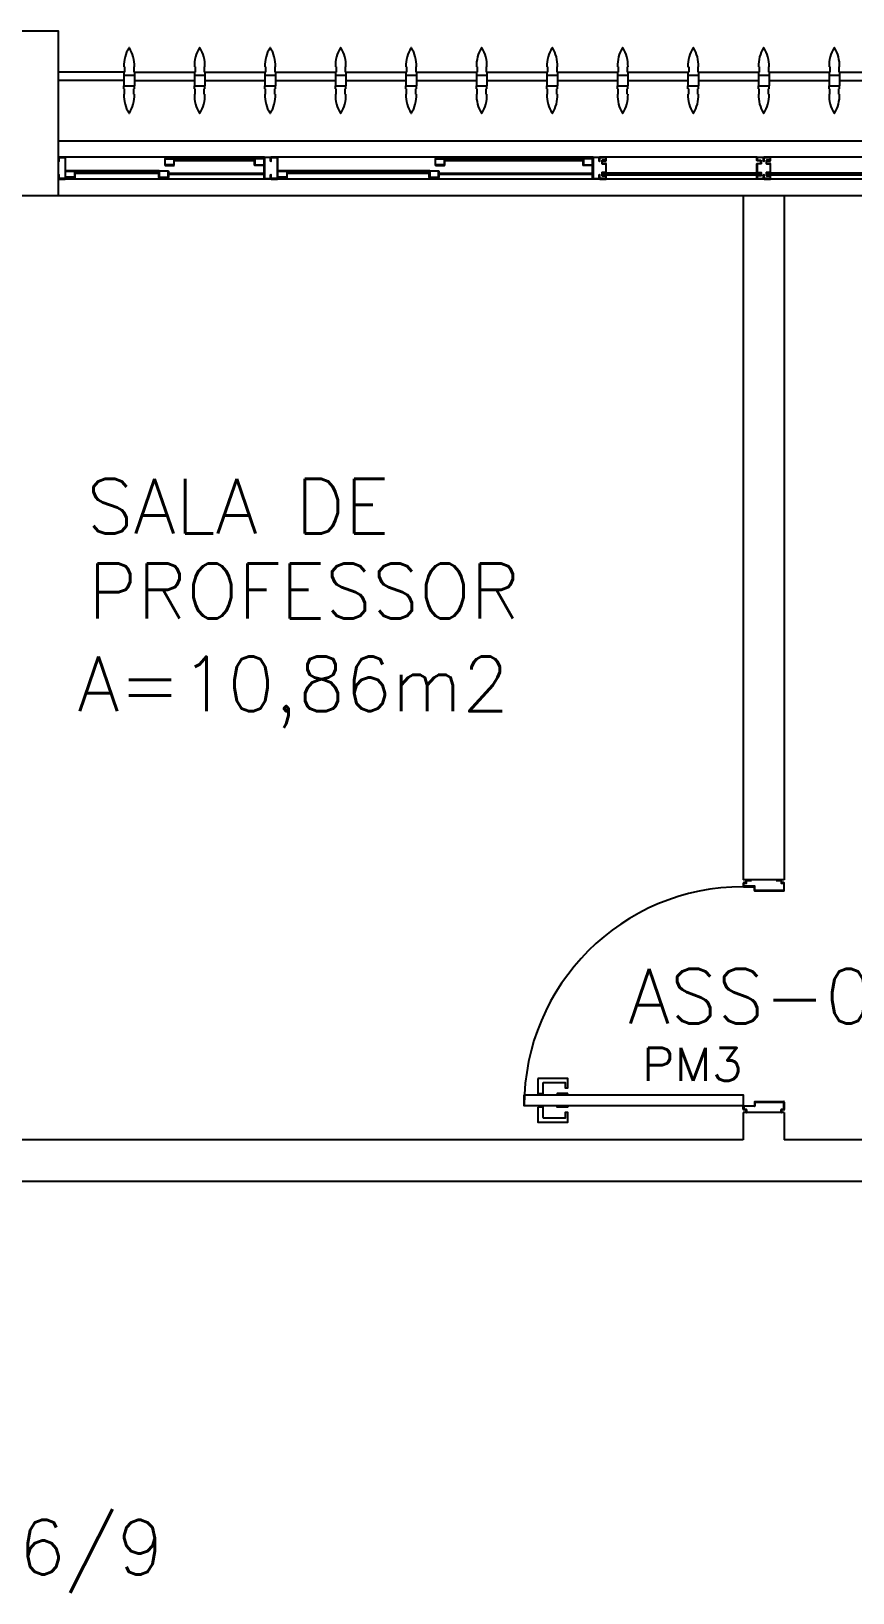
# Model space of a CAD drawing. Header units: millimetres. Extents: x 2046 to 2564, y 885 to 1120.
# Drawn here: x 2229.61 to 2232.61, y 932.6 to 938.3 of the extents above; entities that cross this region are included whole.
import ezdxf

# ---------------------------------------------------------------- set-up
doc = ezdxf.new("R2010")
doc.units = ezdxf.units.MM
doc.header["$LTSCALE"] = 10
for name, color, linetype in [('AR-ALV', 2, 'Continuous'), ('AR-BRISES', 2, 'Continuous'), ('AR-ESQ', 1, 'Continuous'), ('AR-ESTC', 3, 'Continuous'), ('AR-PEITORIL', 1, 'Continuous'), ('AR-PORTA', 1, 'Continuous'), ('BR-PAINEL', 1, 'Continuous'), ('BR-SUPORTE', 1, 'Continuous'), ('DT-ESQ-CHAPA DOBRADA-V', 2, 'Continuous'), ('DT-ESQ-MARCO-V', 1, 'Continuous'), ('DT-ESQ-PERFIL CADEIRA-C', 2, 'Continuous'), ('DT-ESQ-PERFIL CADEIRA-V', 1, 'Continuous'), ('DT-ESQ-PERFIL U-C', 2, 'Continuous'), ('DT-ESQ-PERFIL U-V', 1, 'Continuous'), ('DT-ESQ-VIDRO-C', 2, 'Continuous'), ('DT-TXTMOD', 1, 'Continuous'), ('ENDEREÇO', 2, 'Continuous'), ('maçaneta', 1, 'Continuous'), ('mov', 1, 'Continuous'), ('PM-PERFIL U-C', 2, 'Continuous'), ('PM-TXT', 2, 'Continuous'), ('pm1', 2, 'Continuous'), ('TEXTO', 2, 'Continuous'), ('Área', 2, 'Continuous')]:
    doc.layers.add(name, color=color, linetype=linetype)
doc.styles.add('S10', font='simplex.shx', dxfattribs={"height": 0.1})
doc.styles.add('S12', font='simplex.shx', dxfattribs={"width": 1.1, "height": 0.12})
doc.styles.add('UNB-100', font='simplex.shx', dxfattribs={"height": 0.2})
doc.styles.add('UNB1-100', font='simplex.shx', dxfattribs={"height": 0.2})

# ---------------------------------------------------------------- blocks, each defined once
blk = doc.blocks.new('BR-MODULO8')
at = {"layer": 'BR-PAINEL'}
for p, q in [((-4.9117, 0.27), (-4.9092, 0.27)), ((-4.9117, 0.25), (-4.9117, 0.24)), ((-4.9117, 0.25), (-4.9092, 0.25)), ((-4.9117, 0.24), (-4.8733, 0.24)), ((-4.9117, 0.24), (-4.9117, 0.2)), ((-4.9092, 0.27), (-4.9092, 0.25)), ((-4.8758, 0.27), (-4.8758, 0.25)), ((-4.8733, 0.27), (-4.8758, 0.27)), ((-4.8733, 0.25), (-4.8758, 0.25)), ((-4.8733, 0.25), (-4.8733, 0.24)), ((-4.8733, 0.24), (-4.8733, 0.2)), ((-4.6542, 0.27), (-4.6517, 0.27)), ((-4.6542, 0.25), (-4.6542, 0.24)), ((-4.6542, 0.25), (-4.6517, 0.25)), ((-4.6542, 0.24), (-4.6158, 0.24)), ((-4.6542, 0.24), (-4.6542, 0.2)), ((-4.6517, 0.27), (-4.6517, 0.25)), ((-4.6183, 0.27), (-4.6183, 0.25)), ((-4.6158, 0.27), (-4.6183, 0.27)), ((-4.6158, 0.25), (-4.6183, 0.25)), ((-4.6158, 0.25), (-4.6158, 0.24)), ((-4.6158, 0.24), (-4.6158, 0.2)), ((-4.3967, 0.27), (-4.3942, 0.27)), ((-4.3967, 0.25), (-4.3967, 0.24)), ((-4.3967, 0.25), (-4.3942, 0.25)), ((-4.3967, 0.24), (-4.3583, 0.24)), ((-4.3967, 0.24), (-4.3967, 0.2)), ((-4.3942, 0.27), (-4.3942, 0.25)), ((-4.3608, 0.27), (-4.3608, 0.25)), ((-4.3583, 0.27), (-4.3608, 0.27)), ((-4.3583, 0.25), (-4.3608, 0.25)), ((-4.3583, 0.25), (-4.3583, 0.24)), ((-4.3583, 0.24), (-4.3583, 0.2)), ((-4.1392, 0.27), (-4.1367, 0.27)), ((-4.1392, 0.25), (-4.1392, 0.24)), ((-4.1392, 0.25), (-4.1367, 0.25)), ((-4.1392, 0.24), (-4.1008, 0.24)), ((-4.1392, 0.24), (-4.1392, 0.2)), ((-4.1367, 0.27), (-4.1367, 0.25)), ((-4.1033, 0.27), (-4.1033, 0.25)), ((-4.1008, 0.27), (-4.1033, 0.27)), ((-4.1008, 0.25), (-4.1033, 0.25)), ((-4.1008, 0.25), (-4.1008, 0.24)), ((-4.1008, 0.24), (-4.1008, 0.2)), ((-3.8817, 0.27), (-3.8792, 0.27)), ((-3.8817, 0.25), (-3.8817, 0.24)), ((-3.8817, 0.25), (-3.8792, 0.25)), ((-3.8817, 0.24), (-3.8433, 0.24)), ((-3.8817, 0.24), (-3.8817, 0.2)), ((-3.8792, 0.27), (-3.8792, 0.25)), ((-3.8458, 0.27), (-3.8458, 0.25)), ((-3.8433, 0.27), (-3.8458, 0.27)), ((-3.8433, 0.25), (-3.8458, 0.25)), ((-3.8433, 0.25), (-3.8433, 0.24)), ((-3.8433, 0.24), (-3.8433, 0.2)), ((-3.6242, 0.27), (-3.6217, 0.27)), ((-3.6242, 0.25), (-3.6242, 0.24)), ((-3.6242, 0.25), (-3.6217, 0.25)), ((-3.6242, 0.24), (-3.5858, 0.24)), ((-3.6242, 0.24), (-3.6242, 0.2)), ((-3.6217, 0.27), (-3.6217, 0.25)), ((-3.5883, 0.27), (-3.5883, 0.25)), ((-3.5858, 0.27), (-3.5883, 0.27)), ((-3.5858, 0.25), (-3.5883, 0.25)), ((-3.5858, 0.25), (-3.5858, 0.24)), ((-3.5858, 0.24), (-3.5858, 0.2)), ((-3.3667, 0.27), (-3.3642, 0.27)), ((-3.3667, 0.25), (-3.3667, 0.24)), ((-3.3667, 0.25), (-3.3642, 0.25)), ((-3.3667, 0.24), (-3.3283, 0.24)), ((-3.3667, 0.24), (-3.3667, 0.2)), ((-3.3642, 0.27), (-3.3642, 0.25)), ((-3.3308, 0.27), (-3.3308, 0.25)), ((-3.3283, 0.27), (-3.3308, 0.27)), ((-3.3283, 0.25), (-3.3308, 0.25)), ((-3.3283, 0.25), (-3.3283, 0.24)), ((-3.3283, 0.24), (-3.3283, 0.2)), ((-3.1092, 0.27), (-3.1067, 0.27)), ((-3.1092, 0.25), (-3.1092, 0.24)), ((-3.1092, 0.25), (-3.1067, 0.25)), ((-3.1092, 0.24), (-3.0708, 0.24)), ((-3.1092, 0.24), (-3.1092, 0.2)), ((-3.1067, 0.27), (-3.1067, 0.25)), ((-3.0733, 0.27), (-3.0733, 0.25)), ((-3.0708, 0.27), (-3.0733, 0.27)), ((-3.0708, 0.25), (-3.0733, 0.25)), ((-3.0708, 0.25), (-3.0708, 0.24)), ((-3.0708, 0.24), (-3.0708, 0.2)), ((-2.8517, 0.27), (-2.8492, 0.27)), ((-2.8517, 0.25), (-2.8517, 0.24)), ((-2.8517, 0.25), (-2.8492, 0.25)), ((-2.8517, 0.24), (-2.8133, 0.24)), ((-2.8517, 0.24), (-2.8517, 0.2)), ((-2.8492, 0.27), (-2.8492, 0.25)), ((-2.8158, 0.27), (-2.8158, 0.25)), ((-2.8133, 0.27), (-2.8158, 0.27)), ((-2.8133, 0.25), (-2.8158, 0.25)), ((-2.8133, 0.25), (-2.8133, 0.24)), ((-2.8133, 0.24), (-2.8133, 0.2)), ((-2.5942, 0.27), (-2.5917, 0.27)), ((-2.5942, 0.25), (-2.5942, 0.24)), ((-2.5942, 0.25), (-2.5917, 0.25)), ((-2.5942, 0.24), (-2.5558, 0.24)), ((-2.5942, 0.24), (-2.5942, 0.2)), ((-2.5917, 0.27), (-2.5917, 0.25)), ((-2.5583, 0.27), (-2.5583, 0.25)), ((-2.5558, 0.27), (-2.5583, 0.27)), ((-2.5558, 0.25), (-2.5583, 0.25)), ((-2.5558, 0.25), (-2.5558, 0.24)), ((-2.5558, 0.24), (-2.5558, 0.2)), ((-2.3367, 0.27), (-2.3342, 0.27)), ((-2.3367, 0.25), (-2.3367, 0.24)), ((-2.3367, 0.25), (-2.3342, 0.25)), ((-2.3367, 0.24), (-2.2983, 0.24)), ((-2.3367, 0.24), (-2.3367, 0.2)), ((-2.3342, 0.27), (-2.3342, 0.25)), ((-2.3008, 0.27), (-2.3008, 0.25)), ((-2.2983, 0.27), (-2.3008, 0.27)), ((-2.2983, 0.25), (-2.3008, 0.25)), ((-2.2983, 0.25), (-2.2983, 0.24)), ((-2.2983, 0.24), (-2.2983, 0.2)), ((-4.9117, 0.2), (-4.8733, 0.2)), ((-4.9117, 0.19), (-4.9117, 0.2)), ((-4.9117, 0.19), (-4.9092, 0.19)), ((-4.9092, 0.17), (-4.9092, 0.19)), ((-4.8733, 0.19), (-4.8758, 0.19)), ((-4.8758, 0.17), (-4.8758, 0.19)), ((-4.8733, 0.19), (-4.8733, 0.2)), ((-4.6542, 0.2), (-4.6158, 0.2)), ((-4.6542, 0.19), (-4.6542, 0.2)), ((-4.6542, 0.19), (-4.6517, 0.19)), ((-4.6517, 0.17), (-4.6517, 0.19)), ((-4.6158, 0.19), (-4.6183, 0.19)), ((-4.6183, 0.17), (-4.6183, 0.19)), ((-4.6158, 0.19), (-4.6158, 0.2)), ((-4.3967, 0.2), (-4.3583, 0.2)), ((-4.3967, 0.19), (-4.3967, 0.2)), ((-4.3967, 0.19), (-4.3942, 0.19)), ((-4.3942, 0.17), (-4.3942, 0.19)), ((-4.3583, 0.19), (-4.3608, 0.19)), ((-4.3608, 0.17), (-4.3608, 0.19)), ((-4.3583, 0.19), (-4.3583, 0.2)), ((-4.1392, 0.2), (-4.1008, 0.2)), ((-4.1392, 0.19), (-4.1392, 0.2)), ((-4.1392, 0.19), (-4.1367, 0.19)), ((-4.1367, 0.17), (-4.1367, 0.19)), ((-4.1008, 0.19), (-4.1033, 0.19)), ((-4.1033, 0.17), (-4.1033, 0.19)), ((-4.1008, 0.19), (-4.1008, 0.2)), ((-3.8817, 0.2), (-3.8433, 0.2)), ((-3.8817, 0.19), (-3.8817, 0.2)), ((-3.8817, 0.19), (-3.8792, 0.19)), ((-3.8792, 0.17), (-3.8792, 0.19)), ((-3.8433, 0.19), (-3.8458, 0.19)), ((-3.8458, 0.17), (-3.8458, 0.19)), ((-3.8433, 0.19), (-3.8433, 0.2)), ((-3.6242, 0.2), (-3.5858, 0.2)), ((-3.6242, 0.19), (-3.6242, 0.2)), ((-3.6242, 0.19), (-3.6217, 0.19)), ((-3.6217, 0.17), (-3.6217, 0.19)), ((-3.5858, 0.19), (-3.5883, 0.19)), ((-3.5883, 0.17), (-3.5883, 0.19)), ((-3.5858, 0.19), (-3.5858, 0.2)), ((-3.3667, 0.2), (-3.3283, 0.2)), ((-3.3667, 0.19), (-3.3667, 0.2)), ((-3.3667, 0.19), (-3.3642, 0.19)), ((-3.3642, 0.17), (-3.3642, 0.19)), ((-3.3283, 0.19), (-3.3308, 0.19)), ((-3.3308, 0.17), (-3.3308, 0.19)), ((-3.3283, 0.19), (-3.3283, 0.2)), ((-3.1092, 0.2), (-3.0708, 0.2)), ((-3.1092, 0.19), (-3.1092, 0.2)), ((-3.1092, 0.19), (-3.1067, 0.19)), ((-3.1067, 0.17), (-3.1067, 0.19)), ((-3.0708, 0.19), (-3.0733, 0.19)), ((-3.0733, 0.17), (-3.0733, 0.19)), ((-3.0708, 0.19), (-3.0708, 0.2)), ((-2.8517, 0.2), (-2.8133, 0.2)), ((-2.8517, 0.19), (-2.8517, 0.2)), ((-2.8517, 0.19), (-2.8492, 0.19)), ((-2.8492, 0.17), (-2.8492, 0.19)), ((-2.8133, 0.19), (-2.8158, 0.19)), ((-2.8158, 0.17), (-2.8158, 0.19)), ((-2.8133, 0.19), (-2.8133, 0.2)), ((-2.5942, 0.2), (-2.5558, 0.2)), ((-2.5942, 0.19), (-2.5942, 0.2)), ((-2.5942, 0.19), (-2.5917, 0.19)), ((-2.5917, 0.17), (-2.5917, 0.19)), ((-2.5558, 0.19), (-2.5583, 0.19)), ((-2.5583, 0.17), (-2.5583, 0.19)), ((-2.5558, 0.19), (-2.5558, 0.2)), ((-2.3367, 0.2), (-2.2983, 0.2)), ((-2.3367, 0.19), (-2.3367, 0.2)), ((-2.3367, 0.19), (-2.3342, 0.19)), ((-2.3342, 0.17), (-2.3342, 0.19)), ((-2.2983, 0.19), (-2.3008, 0.19)), ((-2.3008, 0.17), (-2.3008, 0.19)), ((-2.2983, 0.19), (-2.2983, 0.2)), ((-4.9117, 0.17), (-4.9092, 0.17)), ((-4.8733, 0.17), (-4.8758, 0.17)), ((-4.6542, 0.17), (-4.6517, 0.17)), ((-4.6158, 0.17), (-4.6183, 0.17)), ((-4.3967, 0.17), (-4.3942, 0.17)), ((-4.3583, 0.17), (-4.3608, 0.17)), ((-4.1392, 0.17), (-4.1367, 0.17)), ((-4.1008, 0.17), (-4.1033, 0.17)), ((-3.8817, 0.17), (-3.8792, 0.17)), ((-3.8433, 0.17), (-3.8458, 0.17)), ((-3.6242, 0.17), (-3.6217, 0.17)), ((-3.5858, 0.17), (-3.5883, 0.17)), ((-3.3667, 0.17), (-3.3642, 0.17)), ((-3.3283, 0.17), (-3.3308, 0.17)), ((-3.1092, 0.17), (-3.1067, 0.17)), ((-3.0708, 0.17), (-3.0733, 0.17)), ((-2.8517, 0.17), (-2.8492, 0.17)), ((-2.8133, 0.17), (-2.8158, 0.17)), ((-2.5942, 0.17), (-2.5917, 0.17)), ((-2.5558, 0.17), (-2.5583, 0.17)), ((-2.3367, 0.17), (-2.3342, 0.17)), ((-2.2983, 0.17), (-2.3008, 0.17))]:
    blk.add_line(p, q, dxfattribs=at)
for centre, radius, start, end in [((-4.7867, 0.2739), 0.1251, 148.4721, 181.772), ((-4.8925, 0.3387), 0.001, 37.1012, 142.8988), ((-4.9983, 0.2739), 0.1251, 358.228, 31.5279), ((-4.5292, 0.2739), 0.1251, 148.4721, 181.772), ((-4.635, 0.3387), 0.001, 37.1012, 142.8988), ((-4.7408, 0.2739), 0.1251, 358.228, 31.5279), ((-4.2717, 0.2739), 0.1251, 148.4721, 181.772), ((-4.3775, 0.3387), 0.001, 37.1012, 142.8988), ((-4.4833, 0.2739), 0.1251, 358.228, 31.5279), ((-4.0142, 0.2739), 0.1251, 148.4721, 181.772), ((-4.12, 0.3387), 0.001, 37.1012, 142.8988), ((-4.2258, 0.2739), 0.1251, 358.228, 31.5279), ((-3.7567, 0.2739), 0.1251, 148.4721, 181.772), ((-3.8625, 0.3387), 0.001, 37.1012, 142.8988), ((-3.9683, 0.2739), 0.1251, 358.228, 31.5279), ((-3.4992, 0.2739), 0.1251, 148.4721, 181.772), ((-3.605, 0.3387), 0.001, 37.1012, 142.8988), ((-3.7108, 0.2739), 0.1251, 358.228, 31.5279), ((-3.2417, 0.2739), 0.1251, 148.4721, 181.772), ((-3.3475, 0.3387), 0.001, 37.1012, 142.8988), ((-3.4533, 0.2739), 0.1251, 358.228, 31.5279), ((-2.9842, 0.2739), 0.1251, 148.4721, 181.772), ((-3.09, 0.3387), 0.001, 37.1012, 142.8988), ((-3.1958, 0.2739), 0.1251, 358.228, 31.5279), ((-2.7267, 0.2739), 0.1251, 148.4721, 181.772), ((-2.8325, 0.3387), 0.001, 37.1012, 142.8988), ((-2.9383, 0.2739), 0.1251, 358.228, 31.5279), ((-2.4692, 0.2739), 0.1251, 148.4721, 181.772), ((-2.575, 0.3387), 0.001, 37.1012, 142.8988), ((-2.6808, 0.2739), 0.1251, 358.228, 31.5279), ((-2.2117, 0.2739), 0.1251, 148.4721, 181.772), ((-2.3175, 0.3387), 0.001, 37.1012, 142.8988), ((-2.4233, 0.2739), 0.1251, 358.228, 31.5279), ((-4.7867, 0.1661), 0.1251, 178.228, 211.5279), ((-4.9983, 0.1661), 0.1251, 328.4721, 1.772), ((-4.5292, 0.1661), 0.1251, 178.228, 211.5279), ((-4.7408, 0.1661), 0.1251, 328.4721, 1.772), ((-4.2717, 0.1661), 0.1251, 178.228, 211.5279), ((-4.4833, 0.1661), 0.1251, 328.4721, 1.772), ((-4.0142, 0.1661), 0.1251, 178.228, 211.5279), ((-4.2258, 0.1661), 0.1251, 328.4721, 1.772), ((-3.7567, 0.1661), 0.1251, 178.228, 211.5279), ((-3.9683, 0.1661), 0.1251, 328.4721, 1.772), ((-3.4992, 0.1661), 0.1251, 178.228, 211.5279), ((-3.7108, 0.1661), 0.1251, 328.4721, 1.772), ((-3.2417, 0.1661), 0.1251, 178.228, 211.5279), ((-3.4533, 0.1661), 0.1251, 328.4721, 1.772), ((-2.9842, 0.1661), 0.1251, 178.228, 211.5279), ((-3.1958, 0.1661), 0.1251, 328.4721, 1.772), ((-2.7267, 0.1661), 0.1251, 178.228, 211.5279), ((-2.9383, 0.1661), 0.1251, 328.4721, 1.772), ((-2.4692, 0.1661), 0.1251, 178.228, 211.5279), ((-2.6808, 0.1661), 0.1251, 328.4721, 1.772), ((-2.2117, 0.1661), 0.1251, 178.228, 211.5279), ((-2.4233, 0.1661), 0.1251, 328.4721, 1.772), ((-4.8925, 0.1013), 0.001, 217.1012, 322.8988), ((-4.635, 0.1013), 0.001, 217.1012, 322.8988), ((-4.3775, 0.1013), 0.001, 217.1012, 322.8988), ((-4.12, 0.1013), 0.001, 217.1012, 322.8988), ((-3.8625, 0.1013), 0.001, 217.1012, 322.8988), ((-3.605, 0.1013), 0.001, 217.1012, 322.8988), ((-3.3475, 0.1013), 0.001, 217.1012, 322.8988), ((-3.09, 0.1013), 0.001, 217.1012, 322.8988), ((-2.8325, 0.1013), 0.001, 217.1012, 322.8988), ((-2.575, 0.1013), 0.001, 217.1012, 322.8988), ((-2.3175, 0.1013), 0.001, 217.1012, 322.8988)]:
    blk.add_arc(centre, radius, start, end, dxfattribs=at)
at = {"layer": 'BR-SUPORTE'}
for p, q in [((-4.9117, 0.25), (-5.15, 0.25)), ((-4.8733, 0.25), (-4.6517, 0.25)), ((-4.6158, 0.25), (-4.3942, 0.25)), ((-4.3583, 0.25), (-4.1367, 0.25)), ((-4.1008, 0.25), (-3.8792, 0.25)), ((-3.8433, 0.25), (-3.6217, 0.25)), ((-3.5858, 0.25), (-3.3642, 0.25)), ((-3.3283, 0.25), (-3.1067, 0.25)), ((-3.0708, 0.25), (-2.8492, 0.25)), ((-2.8133, 0.25), (-2.5917, 0.25)), ((-2.5558, 0.25), (-2.3342, 0.25)), ((-2.2983, 0.25), (-2.0767, 0.25)), ((-4.9117, 0.22), (-5.15, 0.22)), ((-4.8733, 0.22), (-4.6542, 0.22)), ((-4.6158, 0.22), (-4.3967, 0.22)), ((-4.3583, 0.22), (-4.1392, 0.22)), ((-4.1008, 0.22), (-3.8817, 0.22)), ((-3.8433, 0.22), (-3.6242, 0.22)), ((-3.5858, 0.22), (-3.3667, 0.22)), ((-3.3283, 0.22), (-3.1092, 0.22)), ((-3.0708, 0.22), (-2.8517, 0.22)), ((-2.8133, 0.22), (-2.5942, 0.22)), ((-2.5558, 0.22), (-2.3367, 0.22)), ((-2.2983, 0.22), (-2.0792, 0.22))]:
    blk.add_line(p, q, dxfattribs=at)
blk = doc.blocks.new('EF31-P')
at = {"layer": 'DT-ESQ-CHAPA DOBRADA-V', "ltscale": 0.1}
for p, q in [((3.2, -0.077), (3.7615, -0.077)), ((3.2, -0.08), (3.7615, -0.08)), ((4.4, -0.077), (4.749, -0.077)), ((4.4, -0.08), (4.749, -0.08))]:
    blk.add_line(p, q, dxfattribs=at)
at = {"layer": 'DT-ESQ-MARCO-V', "ltscale": 0.1}
for p, q in [((1.9985, -0.06), (2.5515, -0.06)), ((2.5985, -0.06), (3.1515, -0.06)), ((1.9985, -0.14), (2.5515, -0.14)), ((2.5985, -0.14), (3.1515, -0.14))]:
    blk.add_line(p, q, dxfattribs=at)
at = {"layer": 'DT-ESQ-PERFIL CADEIRA-C', "ltscale": 0.1}
for p, q in [((3.7635, -0.0885), (3.81, -0.0885)), ((4.35, -0.0885), (4.3015, -0.0885)), ((4.751, -0.0885), (4.7975, -0.0885)), ((5.125, -0.0885), (5.0765, -0.0885)), ((3.2, -0.1335), (3.2485, -0.1335)), ((3.773, -0.1335), (3.7265, -0.1335)), ((4.4, -0.1335), (4.4485, -0.1335)), ((4.7605, -0.1335), (4.714, -0.1335))]:
    blk.add_line(p, q, dxfattribs=at)
for points in [[(3.2485, -0.135), (3.2, -0.135), (3.2, -0.1335), (3.235, -0.1335, -0.198912), (3.2339, -0.1331, -0.198913), (3.2335, -0.132), (3.2335, -0.112, 0.414214), (3.233, -0.1115), (3.2, -0.1115), (3.2, -0.11), (3.2335, -0.11, -0.414214), (3.235, -0.1115), (3.235, -0.1235), (3.235, -0.125), (3.235, -0.132), (3.2485, -0.132, -1)], [(3.7265, -0.132, 1), (3.7265, -0.135), (3.773, -0.135, 0.414214), (3.775, -0.133), (3.775, -0.112, 0.414214), (3.773, -0.11), (3.7415, -0.11, 0.414214), (3.74, -0.1115), (3.74, -0.132)], [(3.74, -0.1335, 0.198913), (3.7411, -0.1331, 0.198913), (3.7415, -0.132), (3.7415, -0.112, -0.414214), (3.742, -0.1115), (3.773, -0.1115, -0.414214), (3.7735, -0.112), (3.7735, -0.133, -0.414214), (3.773, -0.1335)], [(3.81, -0.087, -1), (3.81, -0.09), (3.7635, -0.09, -0.414214), (3.7615, -0.088), (3.7615, -0.067, -0.414214), (3.7635, -0.065), (3.795, -0.065, -0.414214), (3.7965, -0.0665), (3.7965, -0.087)], [(3.7965, -0.0885, -0.198913), (3.7954, -0.0881, -0.198913), (3.795, -0.087), (3.795, -0.067, 0.414214), (3.7945, -0.0665), (3.7635, -0.0665, 0.414214), (3.763, -0.067), (3.763, -0.088, 0.414214), (3.7635, -0.0885)], [(4.3015, -0.09), (4.35, -0.09), (4.35, -0.0885), (4.315, -0.0885, 0.198912), (4.3161, -0.0881, 0.198913), (4.3165, -0.087), (4.3165, -0.067, -0.414214), (4.317, -0.0665), (4.35, -0.0665), (4.35, -0.065), (4.3165, -0.065, 0.414214), (4.315, -0.0665), (4.315, -0.0785), (4.315, -0.08), (4.315, -0.087), (4.3015, -0.087, 1)], [(4.4485, -0.135), (4.4, -0.135), (4.4, -0.1335), (4.435, -0.1335, -0.198912), (4.4339, -0.1331, -0.198913), (4.4335, -0.132), (4.4335, -0.112, 0.414214), (4.433, -0.1115), (4.4, -0.1115), (4.4, -0.11), (4.4335, -0.11, -0.414214), (4.435, -0.1115), (4.435, -0.1235), (4.435, -0.125), (4.435, -0.132), (4.4485, -0.132, -1)], [(4.714, -0.132, 1), (4.714, -0.135), (4.7605, -0.135, 0.414214), (4.7625, -0.133), (4.7625, -0.112, 0.414214), (4.7605, -0.11), (4.729, -0.11, 0.414214), (4.7275, -0.1115), (4.7275, -0.132)], [(4.7275, -0.1335, 0.198913), (4.7286, -0.1331, 0.198913), (4.729, -0.132), (4.729, -0.112, -0.414214), (4.7295, -0.1115), (4.7605, -0.1115, -0.414214), (4.761, -0.112), (4.761, -0.133, -0.414214), (4.7605, -0.1335)], [(4.7975, -0.087, -1), (4.7975, -0.09), (4.751, -0.09, -0.414214), (4.749, -0.088), (4.749, -0.067, -0.414214), (4.751, -0.065), (4.7825, -0.065, -0.414214), (4.784, -0.0665), (4.784, -0.087)], [(4.784, -0.0885, -0.198913), (4.7829, -0.0881, -0.198913), (4.7825, -0.087), (4.7825, -0.067, 0.414214), (4.782, -0.0665), (4.751, -0.0665, 0.414214), (4.7505, -0.067), (4.7505, -0.088, 0.414214), (4.751, -0.0885)], [(5.0765, -0.09), (5.125, -0.09), (5.125, -0.0885), (5.09, -0.0885, 0.198912), (5.0911, -0.0881, 0.198913), (5.0915, -0.087), (5.0915, -0.067, -0.414214), (5.092, -0.0665), (5.125, -0.0665), (5.125, -0.065), (5.0915, -0.065, 0.414214), (5.09, -0.0665), (5.09, -0.0785), (5.09, -0.08), (5.09, -0.087), (5.0765, -0.087, 1)]]:
    blk.add_lwpolyline(points, format="xyb", close=True, dxfattribs=at)
at = {"layer": 'DT-ESQ-PERFIL CADEIRA-V', "ltscale": 0.1}
for p, q in [((3.795, -0.09), (4.3015, -0.09)), ((4.7825, -0.09), (5.0765, -0.09)), ((3.2485, -0.135), (3.7265, -0.135)), ((4.4485, -0.135), (4.714, -0.135))]:
    blk.add_line(p, q, dxfattribs=at)
at = {"layer": 'DT-ESQ-PERFIL U-C', "ltscale": 0.1}
for points in [[(2.55, -0.1285), (2.55, -0.1385, 0.414214), (2.5515, -0.14), (2.5735, -0.14, 0.414214), (2.575, -0.1385), (2.575, -0.125), (2.5735, -0.125), (2.5735, -0.138, -0.414214), (2.573, -0.1385), (2.552, -0.1385, -0.414214), (2.5515, -0.138), (2.5515, -0.1285), (2.5645, -0.1285, 0.414214), (2.566, -0.127), (2.566, -0.117, 0.414214), (2.5645, -0.1155), (2.5515, -0.1155), (2.5515, -0.0845), (2.5645, -0.0845, 0.414214), (2.566, -0.083), (2.566, -0.073, 0.414214), (2.5645, -0.0715), (2.5515, -0.0715), (2.5515, -0.062, -0.414214), (2.552, -0.0615), (2.573, -0.0615, -0.414214), (2.5735, -0.062), (2.5735, -0.075), (2.575, -0.075), (2.575, -0.0615, 0.414214), (2.5735, -0.06), (2.5515, -0.06, 0.414214), (2.55, -0.0615), (2.55, -0.0715, 0.414214), (2.5515, -0.073), (2.5645, -0.073), (2.5645, -0.083), (2.5515, -0.083), (2.5515, -0.083, 0.414214), (2.55, -0.0845), (2.55, -0.1155, 0.414214), (2.5515, -0.117), (2.5515, -0.117), (2.5645, -0.117), (2.5645, -0.127), (2.5515, -0.127, 0.414214)], [(2.6, -0.1285), (2.6, -0.1385, -0.414214), (2.5985, -0.14), (2.5765, -0.14, -0.414214), (2.575, -0.1385), (2.575, -0.125), (2.5765, -0.125), (2.5765, -0.138, 0.414214), (2.577, -0.1385), (2.598, -0.1385, 0.414214), (2.5985, -0.138), (2.5985, -0.1285), (2.5855, -0.1285, -0.414214), (2.584, -0.127), (2.584, -0.117, -0.414214), (2.5855, -0.1155), (2.5985, -0.1155), (2.5985, -0.0845), (2.5855, -0.0845, -0.414214), (2.584, -0.083), (2.584, -0.073, -0.414214), (2.5855, -0.0715), (2.5985, -0.0715), (2.5985, -0.062, 0.414214), (2.598, -0.0615), (2.577, -0.0615, 0.414214), (2.5765, -0.062), (2.5765, -0.075), (2.575, -0.075), (2.575, -0.0615, -0.414214), (2.5765, -0.06), (2.5985, -0.06, -0.414214), (2.6, -0.0615), (2.6, -0.0715, -0.414214), (2.5985, -0.073), (2.5855, -0.073), (2.5855, -0.083), (2.5985, -0.083), (2.5985, -0.083, -0.414214), (2.6, -0.0845), (2.6, -0.1155, -0.414214), (2.5985, -0.117), (2.5985, -0.117), (2.5855, -0.117), (2.5855, -0.127), (2.5985, -0.127, -0.414214)], [(3.15, -0.1285), (3.15, -0.1385, 0.414214), (3.1515, -0.14), (3.1735, -0.14, 0.414214), (3.175, -0.1385), (3.175, -0.125), (3.1735, -0.125), (3.1735, -0.138, -0.414214), (3.173, -0.1385), (3.152, -0.1385, -0.414214), (3.1515, -0.138), (3.1515, -0.1285), (3.1645, -0.1285, 0.414214), (3.166, -0.127), (3.166, -0.117, 0.414214), (3.1645, -0.1155), (3.1515, -0.1155), (3.1515, -0.0845), (3.1645, -0.0845, 0.414214), (3.166, -0.083), (3.166, -0.073, 0.414214), (3.1645, -0.0715), (3.1515, -0.0715), (3.1515, -0.062, -0.414214), (3.152, -0.0615), (3.173, -0.0615, -0.414214), (3.1735, -0.062), (3.1735, -0.075), (3.175, -0.075), (3.175, -0.0615, 0.414214), (3.1735, -0.06), (3.1515, -0.06, 0.414214), (3.15, -0.0615), (3.15, -0.0715, 0.414214), (3.1515, -0.073), (3.1645, -0.073), (3.1645, -0.083), (3.1515, -0.083), (3.1515, -0.083, 0.414214), (3.15, -0.0845), (3.15, -0.1155, 0.414214), (3.1515, -0.117), (3.1515, -0.117), (3.1645, -0.117), (3.1645, -0.127), (3.1515, -0.127, 0.414214)], [(3.175, -0.0615, -0.414214), (3.1765, -0.06), (3.1985, -0.06, -0.414214), (3.2, -0.0615), (3.2, -0.1385, -0.414214), (3.1985, -0.14), (3.1765, -0.14, -0.414214), (3.175, -0.1385), (3.175, -0.125), (3.1765, -0.125), (3.1765, -0.138, 0.414214), (3.177, -0.1385), (3.198, -0.1385, 0.414214), (3.1985, -0.138), (3.1985, -0.062, 0.414214), (3.198, -0.0615), (3.177, -0.0615, 0.414214), (3.1765, -0.062), (3.1765, -0.075), (3.175, -0.075)], [(4.375, -0.0615, 0.414214), (4.3735, -0.06), (4.3515, -0.06, 0.414214), (4.35, -0.0615), (4.35, -0.1385, 0.414214), (4.3515, -0.14), (4.3735, -0.14, 0.414214), (4.375, -0.1385), (4.375, -0.125), (4.3735, -0.125), (4.3735, -0.138, -0.414214), (4.373, -0.1385), (4.352, -0.1385, -0.414214), (4.3515, -0.138), (4.3515, -0.062, -0.414214), (4.352, -0.0615), (4.373, -0.0615, -0.414214), (4.3735, -0.062), (4.3735, -0.075), (4.375, -0.075)], [(4.375, -0.0615, -0.414214), (4.3765, -0.06), (4.3985, -0.06, -0.414214), (4.4, -0.0615), (4.4, -0.1385, -0.414214), (4.3985, -0.14), (4.3765, -0.14, -0.414214), (4.375, -0.1385), (4.375, -0.125), (4.3765, -0.125), (4.3765, -0.138, 0.414214), (4.377, -0.1385), (4.398, -0.1385, 0.414214), (4.3985, -0.138), (4.3985, -0.062, 0.414214), (4.398, -0.0615), (4.377, -0.0615, 0.414214), (4.3765, -0.062), (4.3765, -0.075), (4.375, -0.075)], [(5.15, -0.0615, 0.414214), (5.1485, -0.06), (5.1265, -0.06, 0.414214), (5.125, -0.0615), (5.125, -0.1385, 0.414214), (5.1265, -0.14), (5.1485, -0.14, 0.414214), (5.15, -0.1385), (5.15, -0.125), (5.1485, -0.125), (5.1485, -0.138, -0.414214), (5.148, -0.1385), (5.127, -0.1385, -0.414214), (5.1265, -0.138), (5.1265, -0.062, -0.414214), (5.127, -0.0615), (5.148, -0.0615, -0.414214), (5.1485, -0.062), (5.1485, -0.075), (5.15, -0.075)]]:
    blk.add_lwpolyline(points, format="xyb", close=True, dxfattribs=at)
at = {"layer": 'DT-ESQ-PERFIL U-V', "ltscale": 0.1}
for p, q in [((3.1985, -0.06), (4.3515, -0.06)), ((4.3985, -0.06), (5.1265, -0.06)), ((3.1985, -0.14), (4.3515, -0.14)), ((4.3985, -0.14), (5.1265, -0.14))]:
    blk.add_line(p, q, dxfattribs=at)
at = {"layer": 'DT-ESQ-VIDRO-C', "ltscale": 0.1}
for points in [[(2.5625, -0.081), (2.5625, -0.075), (1.9875, -0.075), (1.9875, -0.081)], [(3.1625, -0.081), (3.1625, -0.075), (2.5875, -0.075), (2.5875, -0.081)], [(4.3125, -0.085), (4.3125, -0.082), (3.799, -0.082), (3.799, -0.085)], [(5.0875, -0.085), (5.0875, -0.082), (4.7865, -0.082), (4.7865, -0.085)], [(3.238, -0.13), (3.238, -0.127), (3.737, -0.127), (3.737, -0.13)], [(4.438, -0.13), (4.438, -0.127), (4.7245, -0.127), (4.7245, -0.13)]]:
    blk.add_lwpolyline(points, close=True, dxfattribs=at)
at = {"layer": 'DT-TXTMOD', "ltscale": 0.1, "style": 'S10', "flags": 3}
for tag, p in [('M01', (0.025, -0.28)), ('M02', (0.3253, -0.28)), ('M03', (0.627, -0.28)), ('M04', (0.9288, -0.28)), ('M05', (1.2306, -0.28)), ('M06', (1.5323, -0.28)), ('M07', (1.8341, -0.28)), ('M08', (2.1359, -0.28)), ('M09', (2.4376, -0.28)), ('M10', (2.7394, -0.28)), ('M11', (3.0412, -0.28)), ('M12', (3.3429, -0.28)), ('M13', (3.6447, -0.28)), ('M14', (3.9464, -0.28)), ('M15', (4.2482, -0.28)), ('M16', (4.55, -0.28)), ('M17', (4.8517, -0.28))]:
    blk.add_attdef(tag, p, '', height=0.1, dxfattribs=at)
blk = doc.blocks.new('PM3')
at = {"layer": 'maçaneta'}
for points in [[(0.02, 0.825), (-0.035, 0.825), (-0.035, 0.715), (0, 0.715), (0, 0.725), (-0.02, 0.725), (-0.02, 0.8035, -0.414214), (-0.0185, 0.805), (0.02, 0.805)], [(0.125, 0.825), (0.07, 0.825), (0.07, 0.805), (0.1085, 0.805, -0.414214), (0.11, 0.8035), (0.11, 0.725), (0.09, 0.725), (0.09, 0.715), (0.125, 0.715)]]:
    blk.add_lwpolyline(points, format="xyb", close=True, dxfattribs=at)
for points in [[(0.02, 0.715), (0.02, 0.755), (0.025, 0.755), (0.025, 0.715)], [(0.07, 0.715), (0.07, 0.755), (0.065, 0.755), (0.065, 0.715)]]:
    blk.add_lwpolyline(points, close=True, dxfattribs=at)
at = {"layer": 'mov'}
blk.add_arc((0.025, 0.075), 0.8, 0, 90, dxfattribs=at)
at = {"layer": 'PM-PERFIL U-C'}
for p, q in [((0, 0.045), (0, 0.0635)), ((0.0015, 0.065), (0.01, 0.065)), ((0.002, 0.063), (0.002, 0.045)), ((0.0105, 0.063), (0.002, 0.063)), ((0.01, 0.065), (0.01, 0.0735)), ((0.0115, 0.075), (0.0235, 0.075)), ((0.012, 0.073), (0.012, 0.0645)), ((0.023, 0.073), (0.012, 0.073)), ((0.023, 0.0335), (0.023, 0.073)), ((0.025, 0.0735), (0.025, 0.034)), ((0.825, 0.0735), (0.825, 0.034)), ((0.8385, 0.075), (0.8265, 0.075)), ((0.827, 0.073), (0.838, 0.073)), ((0.827, 0.0335), (0.827, 0.073)), ((0.838, 0.073), (0.838, 0.0645)), ((0.8395, 0.063), (0.848, 0.063)), ((0.84, 0.065), (0.84, 0.0735)), ((0.8485, 0.065), (0.84, 0.065)), ((0.848, 0.063), (0.848, 0.045)), ((0.85, 0.045), (0.85, 0.0635)), ((0.002, 0.045), (0, 0.045)), ((0.038, 0.032), (0.0245, 0.032)), ((0.0385, 0.034), (0.025, 0.034)), ((0.038, 0.032), (0.038, -0.073)), ((0.04, 0.0325), (0.04, -0.0735)), ((0.81, 0.0325), (0.81, -0.0735)), ((0.8115, 0.034), (0.825, 0.034)), ((0.812, 0.032), (0.8255, 0.032)), ((0.812, 0.032), (0.812, -0.073)), ((0.848, 0.045), (0.85, 0.045)), ((0, -0.045), (0.002, -0.045)), ((0, -0.0635), (0, -0.045)), ((0.002, -0.045), (0.002, -0.063)), ((0.85, -0.045), (0.848, -0.045)), ((0.848, -0.045), (0.848, -0.063)), ((0.85, -0.0635), (0.85, -0.045)), ((0.01, -0.065), (0.0015, -0.065)), ((0.002, -0.063), (0.0105, -0.063)), ((0.01, -0.0735), (0.01, -0.065)), ((0.0385, -0.075), (0.0115, -0.075)), ((0.012, -0.0645), (0.012, -0.073)), ((0.012, -0.073), (0.038, -0.073)), ((0.8115, -0.075), (0.8385, -0.075)), ((0.838, -0.073), (0.812, -0.073)), ((0.838, -0.0645), (0.838, -0.073)), ((0.848, -0.063), (0.8395, -0.063)), ((0.84, -0.0735), (0.84, -0.065)), ((0.84, -0.065), (0.8485, -0.065))]:
    blk.add_line(p, q, dxfattribs=at)
for centre, start, end in [((0.0015, 0.0635), 90, 180), ((0.0115, 0.0735), 90, 180), ((0.0105, 0.0645), 270, 0), ((0.0235, 0.0735), 360, 90), ((0.8265, 0.0735), 90, 180), ((0.8395, 0.0645), 180, 270), ((0.8385, 0.0735), 0, 90), ((0.8485, 0.0635), 0, 90), ((0.0245, 0.0335), 180, 270), ((0.0385, 0.0325), 0, 90), ((0.8115, 0.0325), 90, 180), ((0.8255, 0.0335), 270, 0), ((0.0015, -0.0635), 180, 270), ((0.0115, -0.0735), 180, 270), ((0.0105, -0.0645), 0, 90), ((0.0385, -0.0735), 269.9386, 0), ((0.8115, -0.0735), 180, 270.0614), ((0.8395, -0.0645), 90, 180), ((0.8385, -0.0735), 270, 0), ((0.8485, -0.0635), 270, 0)]:
    blk.add_arc(centre, 0.0015, start, end, dxfattribs=at)
at = {"layer": 'pm1'}
blk.add_lwpolyline([(0.065, 0.875), (0.065, 0.075), (0.025, 0.075), (0.025, 0.875)], close=True, dxfattribs=at)
at = {"layer": 'PM-TXT', "style": 'S12', "width": 1.1}
blk.add_attdef('PM', (0.214, 0.075), '', height=0.12, rotation=90, dxfattribs=at)

msp = doc.modelspace()

# ---------------------------------------------------------------- linework, layer by layer
at = {"layer": 'AR-ALV'}
for p, q in [((2232.2109, 937.7024), (2232.2109, 935.2024)), ((2232.2109, 937.7024), (2232.3609, 937.7024)), ((2232.3609, 937.7024), (2232.3609, 935.2024)), ((2232.3609, 935.2024), (2232.2109, 935.2024)), ((2232.3609, 934.3524), (2232.2109, 934.3524)), ((2232.2109, 934.3524), (2232.2109, 934.2524)), ((2232.3609, 934.3524), (2232.3609, 934.2524)), ((2232.2109, 934.2524), (2229.0609, 934.2524)), ((2232.8859, 934.2524), (2232.3609, 934.2524)), ((2229.0609, 934.1024), (2232.8859, 934.1024))]:
    msp.add_line(p, q, dxfattribs=at)
at = {"layer": 'AR-ESTC'}
msp.add_lwpolyline([(2229.5109, 938.3024), (2229.5109, 937.7024), (2229.7109, 937.7024), (2229.7109, 938.3024)], close=True, dxfattribs=at)
at = {"layer": 'AR-PEITORIL'}
for p, q in [((2229.7109, 937.9024), (2234.8609, 937.9024)), ((2229.7109, 937.7024), (2234.8609, 937.7024))]:
    msp.add_line(p, q, dxfattribs=at)

# ---------------------------------------------------------------- block references
at = {"layer": 'AR-BRISES'}
msp.add_blockref('BR-MODULO8', (2234.8609, 937.9024), dxfattribs=at)
at = {"layer": 'AR-ESQ', "rotation": 180}
msp.add_blockref('EF31-P', (2234.8609, 937.7024), dxfattribs=at)
at = {"layer": 'AR-PORTA'}
ref = msp.add_blockref('PM3', (2232.2859, 934.3524), dxfattribs=dict(at, rotation=90))
ref.add_attrib('PM', 'PM3', (2231.8413, 934.4686), dxfattribs={"layer": 'PM-TXT', "height": 0.12, "rotation": 180, "style": 'S12', "text_generation_flag": 6, "width": 1.1})

# ---------------------------------------------------------------- texts
at = {"layer": 'ENDEREÇO', "style": 'UNB1-100'}
for s, p in [('ASS-09/11', (2231.7902, 934.6777)), ('ASS-06/9', (2228.6732, 932.665))]:
    msp.add_text(s, height=0.2, dxfattribs=at).set_placement(p)
at = {"layer": 'TEXTO', "style": 'UNB-100'}
for s, p in [('SALA DE', (2229.8128, 936.4672)), ('SALA DE', (2229.8128, 936.4672)), ('PROFESSOR', (2229.8182, 936.1577)), ('PROFESSOR', (2229.8182, 936.1577))]:
    msp.add_text(s, height=0.2, dxfattribs=at).set_placement(p)
at = {"layer": 'Área', "style": 'UNB-100'}
msp.add_text('A=10,86m2', height=0.2, dxfattribs=at).set_placement((2229.7792, 935.8183))

doc.saveas('drawing.dxf')
